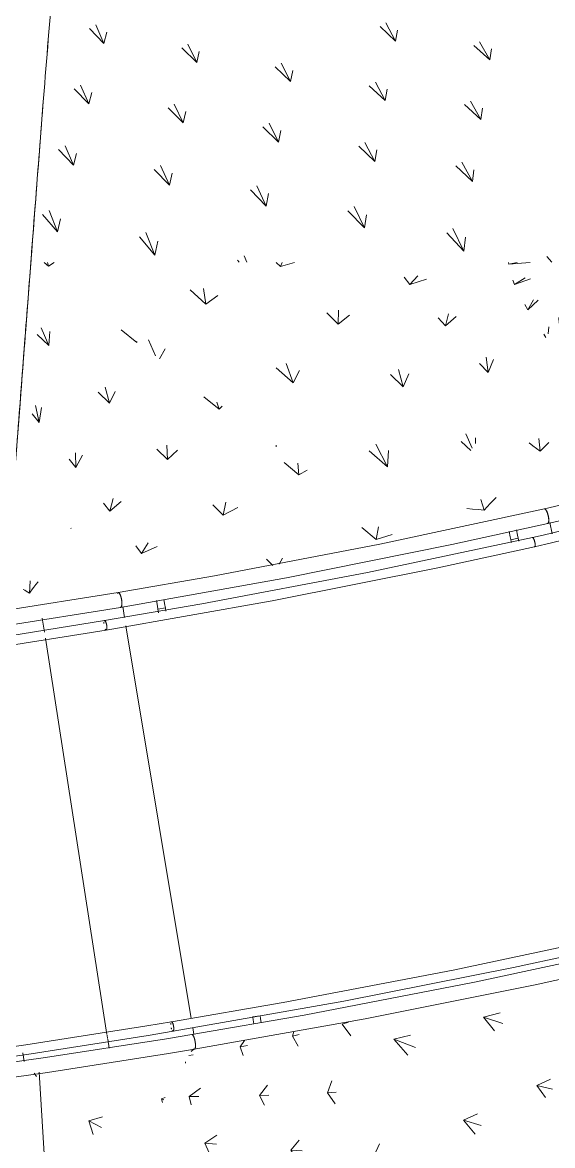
# Model space of a CAD drawing. Header units: millimetres. Extents: x 15878 to 679837, y -72324 to 391440.
# Drawn here: x 96404 to 98179, y 3167 to 6927 of the extents above; entities that cross this region are included whole.
import ezdxf

# ---------------------------------------------------------------- set-up
doc = ezdxf.new("R2010")
doc.units = ezdxf.units.MM
for name, color, linetype, lineweight in [('A-FLOR', 192, 'Continuous', 5), ('A-FLOR-HRAL', 11, 'Continuous', 5), ('A-FLOR-PATT', 8, 'Continuous', 5)]:
    doc.layers.add(name, color=color, linetype=linetype, lineweight=lineweight)

# ---------------------------------------------------------------- blocks, each defined once
blk = doc.blocks.new('Railings 6 - Railings 6-15750741-1_F')
at = {"layer": 'A-FLOR-HRAL'}
for p, q in [((98058.1, 5228.2), (98062, 5210.2)), ((98037.5, 5205), (98033.8, 5222.3)), ((98039.5, 5195.5), (98037.5, 5205)), ((98064.1, 5200.4), (98039.6, 5195.2)), ((98041.5, 5186.3), (98039.6, 5195.2)), ((98062, 5210.2), (98064.1, 5200.4)), ((98064.1, 5200.4), (98066.3, 5189.9)), ((96856, 4972.3), (96852.7, 4991.4)), ((96857.7, 4962.7), (96856, 4972.3)), ((96882.4, 4966.7), (96857.7, 4962.4)), ((96877.5, 4994.6), (96880.6, 4976.6)), ((96880.6, 4976.6), (96882.4, 4966.7)), ((96882.4, 4966.7), (96884.2, 4955.9)), ((96859.7, 4950.9), (96857.7, 4962.4)), ((97174.8, 3597.5), (97199.4, 3601.8)), ((97176.5, 3587.7), (97174.9, 3597.2)), ((97178.8, 3574.9), (97176.5, 3587.7)), ((97199.5, 3601.5), (97201.1, 3592)), ((97201.1, 3592), (97203.7, 3577.3))]:
    blk.add_line(p, q, dxfattribs=at)
at = {"layer": 'A-FLOR-HRAL', "flags": 128}
for points in [[(99727.7, 5711.6), (99344.8, 5601), (98960, 5496.5), (98573.6, 5398.2), (98185.7, 5306.1), (98151.9, 5298.4)], [(99742, 5663.7), (99358.6, 5553), (98973.5, 5448.4), (98586.7, 5350), (98198.4, 5257.7), (98163, 5249.7)], [(99690.9, 5619.9), (99307.8, 5508.4), (98922.8, 5403), (98536.1, 5303.8), (98147.9, 5210.7), (98111.5, 5202.4)], [(99700.1, 5589.3), (99316.7, 5477.7), (98931.4, 5372.2), (98544.5, 5272.9), (98156.1, 5179.8), (98118.7, 5171.2)], [(98151.9, 5298.4), (97600.7, 5179.9), (97047, 5073.8), (96724.5, 5018)], [(96732.6, 4968.7), (97288.3, 5067.5), (97841.5, 5178.9), (98163, 5249.6)], [(98111.6, 5202.4), (97559.2, 5085), (97004.2, 4980.1), (96678.6, 4924.5)], [(96683.8, 4892.9), (97240.4, 4990.6), (97794.7, 5100.7), (98118.6, 5171.2)], [(96724.4, 5018), (96330.7, 4955.6), (95936, 4899.4), (95540.5, 4849.6), (95144.1, 4806.1), (95109.6, 4802.6)], [(96732.7, 4968.7), (96338.6, 4906.2), (95943.5, 4850), (95547.5, 4800.1), (95150.8, 4756.5), (95114.6, 4752.9)], [(96678.5, 4924.5), (96284.5, 4861.2), (95889.4, 4804.1), (95493.4, 4753.4), (95096.6, 4709), (95059.2, 4705.2)], [(96683.8, 4892.9), (96289.5, 4829.6), (95894.2, 4772.5), (95497.9, 4721.7), (95100.9, 4677.3), (95062.5, 4673.3)], [(98413.9, 3874.7), (97846.7, 3753.9), (97277, 3645.6), (96902.9, 3581.5)], [(96908.1, 3549.9), (97479.7, 3650.1), (98048.9, 3762.8), (98421, 3843.5)], [(98484.7, 3835.9), (97917.2, 3713.6), (97347.1, 3603.8), (96971.2, 3538.5)], [(96979.4, 3489.2), (97551.5, 3590.8), (98121.3, 3705), (98495.7, 3787.1)], [(95193.9, 3350.1), (95601.7, 3395), (96008.8, 3446.2), (96415, 3503.8), (96820.2, 3567.6), (96902.9, 3581.4)], [(95197.1, 3318.3), (95605.2, 3363.2), (96012.5, 3414.4), (96418.9, 3472), (96824.4, 3535.9), (96908.1, 3549.9)], [(95259.1, 3310.2), (95667.2, 3354.3), (96074.6, 3404.7), (96481.2, 3461.5), (96886.8, 3524.6), (96971.2, 3538.5)], [(95264.1, 3260.5), (95672.6, 3304.6), (96080.4, 3355.1), (96487.4, 3411.9), (96893.4, 3475), (96979.5, 3489.2)]]:
    blk.add_lwpolyline(points, dxfattribs=at)
at = {"layer": 'A-FLOR-HRAL'}
for points, knots in [([(98151.4, 5298.2), (98152.4, 5298.7), (98154.1, 5298.3), (98156.4, 5295.9), (98157.6, 5294), (98158.6, 5292.4), (98159.6, 5290.5), (98160.9, 5287.8), (98162.1, 5284.5), (98163.2, 5281.2), (98163.9, 5278.6), (98164.6, 5275.8), (98165.1, 5273.3), (98165.5, 5271), (98165.9, 5268.8), (98166.1, 5266.7), (98166.3, 5264.7), (98166.5, 5262.7), (98166.5, 5260.9), (98166.5, 5259.1), (98166.4, 5256.9), (98166.1, 5254.5), (98165.4, 5252.2), (98164.6, 5250.7), (98163.9, 5250), (98163.5, 5249.8)], [-1, -1, -1, -1, -0.861111, -0.791667, -0.756944, -0.722222, -0.6875, -0.652778, -0.583333, -0.548611, -0.513889, -0.479167, -0.444444, -0.416667, -0.388889, -0.361111, -0.333333, -0.305556, -0.277778, -0.25, -0.222222, -0.166667, -0.111111, -0.055556, 0, 0, 0, 0]), ([(98163, 5281.7), (98162.8, 5282.4), (98162.4, 5283.7), (98161.7, 5285.7), (98160.9, 5287.5), (98160.2, 5289.3), (98159.4, 5290.9), (98158.4, 5292.9), (98157.1, 5295), (98155.5, 5296.9), (98153.5, 5298.5), (98152.2, 5298.6), (98151.4, 5298.2)], [-0.4443673, -0.4443673, -0.4443673, -0.4443673, -0.4166667, -0.3888889, -0.3611111, -0.3333333, -0.3055556, -0.2777778, -0.2222222, -0.1666667, -0.1111111, 0, 0, 0, 0]), ([(98165.1, 5273.1), (98165.1, 5273.3), (98164.9, 5274.4), (98164.5, 5276.4), (98163.8, 5279.1), (98163.3, 5280.8), (98163, 5281.7)], [-0.5554607, -0.5554607, -0.5554607, -0.5554607, -0.5486111, -0.5138889, -0.4791667, -0.4444444, -0.4444444, -0.4444444, -0.4444444]), ([(98166.4, 5257.5), (98166.4, 5257.9), (98166.5, 5258.9), (98166.5, 5260.8), (98166.4, 5263.2), (98166.3, 5265.6), (98166, 5268.3), (98165.6, 5270.8), (98165.3, 5272.4), (98165.1, 5273.1)], [-0.7776461, -0.7776461, -0.7776461, -0.7776461, -0.7569444, -0.7222222, -0.6875, -0.6527778, -0.6180556, -0.5833333, -0.5555556, -0.5555556, -0.5555556, -0.5555556]), ([(98163.5, 5249.8), (98164.5, 5250.3), (98165.6, 5252.1), (98166.2, 5255.7), (98166.4, 5257.2), (98166.4, 5257.5)], [-1, -1, -1, -1, -0.8611111, -0.7916667, -0.7777778, -0.7777778, -0.7777778, -0.7777778]), ([(98119, 5171.3), (98119.6, 5171.6), (98120.3, 5172.8), (98120.8, 5175.3), (98120.9, 5176.9), (98120.9, 5178.3), (98120.9, 5179.9), (98120.7, 5181.4), (98120.5, 5183.1), (98120.3, 5184.8), (98120, 5186.5), (98119.5, 5188.9), (98118.8, 5191.5), (98117.8, 5194.3), (98116.9, 5196.6), (98115.9, 5198.6), (98114.5, 5200.7), (98112.9, 5202.4), (98111.8, 5202.5), (98111.2, 5202.3)], [-1, -1, -1, -1, -0.861111, -0.791667, -0.756944, -0.722222, -0.6875, -0.652778, -0.618056, -0.583333, -0.548611, -0.513889, -0.444444, -0.388889, -0.333333, -0.277778, -0.222222, -0.111111, 0, 0, 0, 0]), ([(98114.9, 5200.1), (98115, 5199.9), (98115.3, 5199.4), (98115.9, 5198.5), (98116.5, 5197.3), (98117.3, 5195.6), (98118.1, 5193.5), (98118.8, 5191.3), (98119.4, 5189.1), (98120, 5186.4), (98120.5, 5183.4), (98120.8, 5180.7), (98120.9, 5178.3), (98120.8, 5175.4), (98120.3, 5172.6), (98119.5, 5171.5), (98119, 5171.3)], [-0.7777778, -0.7777778, -0.7777778, -0.7777778, -0.7569444, -0.7222222, -0.6875, -0.6527778, -0.5833333, -0.5486111, -0.5138889, -0.4444444, -0.3888889, -0.3333333, -0.2777778, -0.2222222, -0.1111111, 0, 0, 0, 0]), ([(96723.9, 5017.9), (96725, 5018.3), (96726.6, 5017.8), (96728.7, 5015.2), (96729.9, 5013.3), (96730.8, 5011.6), (96731.7, 5009.6), (96732.8, 5006.9), (96733.8, 5003.6), (96734.7, 5000.2), (96735.3, 4997.5), (96735.8, 4994.7), (96736.2, 4992.2), (96736.5, 4989.8), (96736.7, 4987.6), (96736.8, 4985.5), (96736.9, 4983.5), (96736.9, 4981.5), (96736.8, 4979.7), (96736.7, 4977.9), (96736.5, 4975.7), (96736, 4973.4), (96735.3, 4971.1), (96734.3, 4969.6), (96733.6, 4969), (96733.2, 4968.8)], [-1, -1, -1, -1, -0.861111, -0.791667, -0.756944, -0.722222, -0.6875, -0.652778, -0.583333, -0.548611, -0.513889, -0.479167, -0.444444, -0.416667, -0.388889, -0.361111, -0.333333, -0.305556, -0.277778, -0.25, -0.222222, -0.166667, -0.111111, -0.055556, 0, 0, 0, 0]), ([(96734.5, 5000.7), (96734.4, 5001.4), (96734, 5002.7), (96733.4, 5004.7), (96732.8, 5006.6), (96732.2, 5008.4), (96731.5, 5010), (96730.6, 5012.1), (96729.4, 5014.3), (96727.9, 5016.2), (96726, 5018), (96724.8, 5018.2), (96723.9, 5017.9)], [-0.4443486, -0.4443486, -0.4443486, -0.4443486, -0.4166667, -0.3888889, -0.3611111, -0.3333333, -0.3055556, -0.2777778, -0.2222222, -0.1666667, -0.1111111, 0, 0, 0, 0]), ([(96733.2, 4968.8), (96734.2, 4969.3), (96735.4, 4971), (96736.3, 4974.5), (96736.5, 4976), (96736.5, 4976.3)], [-1, -1, -1, -1, -0.8611111, -0.7916667, -0.7777778, -0.7777778, -0.7777778, -0.7777778]), ([(96736.2, 4992), (96736.2, 4992.2), (96736, 4993.2), (96735.7, 4995.3), (96735.2, 4998), (96734.8, 4999.8), (96734.5, 5000.7)], [-0.5554629, -0.5554629, -0.5554629, -0.5554629, -0.5486111, -0.5138889, -0.4791667, -0.4444444, -0.4444444, -0.4444444, -0.4444444]), ([(96736.9, 4983.5), (96736.9, 4983.8), (96736.8, 4985), (96736.7, 4987.1), (96736.5, 4989.6), (96736.3, 4991.2), (96736.2, 4992)], [-0.6666414, -0.6666414, -0.6666414, -0.6666414, -0.6527778, -0.6180556, -0.5833333, -0.5555556, -0.5555556, -0.5555556, -0.5555556]), ([(96736.5, 4976.3), (96736.6, 4976.7), (96736.7, 4977.7), (96736.8, 4979.6), (96736.9, 4981.7), (96736.9, 4983), (96736.9, 4983.5)], [-0.7776627, -0.7776627, -0.7776627, -0.7776627, -0.7569444, -0.7222222, -0.6875, -0.6666667, -0.6666667, -0.6666667, -0.6666667]), ([(96676.1, 4919.6), (96676.1, 4919.4), (96676, 4918.7), (96675.9, 4917.5), (96675.8, 4916.2), (96675.9, 4915.3), (96675.9, 4915)], [-0.7777778, -0.7777778, -0.7777778, -0.7777778, -0.7569444, -0.7222222, -0.6875, -0.6666667, -0.6666667, -0.6666667, -0.6666667]), ([(96678.2, 4924.4), (96678.9, 4924.7), (96679.9, 4924.4), (96681.3, 4922.7), (96682.1, 4921.5), (96682.6, 4920.4), (96683.2, 4919.2), (96683.9, 4917.4), (96684.6, 4915.3), (96685.1, 4913.1), (96685.5, 4911.4), (96685.8, 4909.6), (96686.1, 4907.5), (96686.4, 4905), (96686.5, 4902.4), (96686.5, 4899.9), (96686.3, 4897), (96685.5, 4894.3), (96684.7, 4893.3), (96684.1, 4893)], [-1, -1, -1, -1, -0.861111, -0.791667, -0.756944, -0.722222, -0.6875, -0.652778, -0.583333, -0.548611, -0.513889, -0.479167, -0.444444, -0.388889, -0.333333, -0.277778, -0.222222, -0.111111, 0, 0, 0, 0]), ([(96684.1, 4893), (96683.5, 4892.8), (96682.4, 4893.1), (96681.2, 4894.6), (96680.7, 4895.3), (96680.6, 4895.4)], [-1, -1, -1, -1, -0.8611111, -0.7916667, -0.7777778, -0.7777778, -0.7777778, -0.7777778]), ([(96684.1, 4893), (96684.8, 4893.3), (96685.6, 4894.4), (96686.2, 4896.9), (96686.4, 4898.5), (96686.5, 4899.9), (96686.5, 4901.4), (96686.5, 4903), (96686.4, 4904.7), (96686.3, 4906.4), (96686, 4908.2), (96685.7, 4910.5), (96685.1, 4913.2), (96684.3, 4916), (96683.5, 4918.4), (96682.6, 4920.4), (96682, 4921.5), (96681.7, 4922)], [-1, -1, -1, -1, -0.8611111, -0.7916667, -0.7569444, -0.7222222, -0.6875, -0.6527778, -0.6180556, -0.5833333, -0.5486111, -0.5138889, -0.4444444, -0.3888889, -0.3333333, -0.2777778, -0.2222222, -0.2222222, -0.2222222, -0.2222222]), ([(96900.6, 3576.6), (96900.5, 3576.4), (96900.5, 3575.7), (96900.4, 3574.5), (96900.4, 3573.2), (96900.4, 3572.4), (96900.4, 3572)], [-0.7777778, -0.7777778, -0.7777778, -0.7777778, -0.7569444, -0.7222222, -0.6875, -0.6666667, -0.6666667, -0.6666667, -0.6666667]), ([(96902.6, 3581.4), (96903.2, 3581.6), (96904.2, 3581.3), (96905.5, 3579.6), (96906.3, 3578.4), (96906.8, 3577.3), (96907.3, 3576), (96908, 3574.2), (96908.7, 3572.1), (96909.2, 3570), (96909.7, 3567.7), (96910.2, 3564.9), (96910.5, 3561.9), (96910.7, 3559.3), (96910.6, 3556.8), (96910.4, 3553.9), (96909.7, 3551.2), (96908.9, 3550.2), (96908.4, 3550)], [-1, -1, -1, -1, -0.861111, -0.791667, -0.756944, -0.722222, -0.6875, -0.652778, -0.583333, -0.548611, -0.513889, -0.444444, -0.388889, -0.333333, -0.277778, -0.222222, -0.111111, 0, 0, 0, 0]), ([(96908.4, 3550), (96909, 3550.2), (96909.8, 3551.3), (96910.3, 3553.8), (96910.5, 3555.4), (96910.6, 3556.8), (96910.7, 3558.3), (96910.6, 3559.9), (96910.5, 3561.6), (96910.4, 3563.3), (96910.1, 3565), (96909.8, 3567.4), (96909.2, 3570.1), (96908.5, 3572.9), (96907.7, 3575.2), (96906.8, 3577.3), (96905.6, 3579.6), (96904.1, 3581.4), (96903.1, 3581.6), (96902.6, 3581.4)], [-1, -1, -1, -1, -0.861111, -0.791667, -0.756944, -0.722222, -0.6875, -0.652778, -0.618056, -0.583333, -0.548611, -0.513889, -0.444444, -0.388889, -0.333333, -0.277778, -0.222222, -0.111111, 0, 0, 0, 0]), ([(96903.3, 3556.1), (96903.3, 3556.3), (96902.9, 3557.4), (96902.4, 3559.1), (96902, 3560.6), (96901.9, 3561.1)], [-0.6666667, -0.6666667, -0.6666667, -0.6666667, -0.6527778, -0.5833333, -0.5555556, -0.5555556, -0.5555556, -0.5555556]), ([(96908.4, 3550), (96907.8, 3549.7), (96906.8, 3550.1), (96905.6, 3551.6), (96905.1, 3552.3), (96905.1, 3552.4)], [-1, -1, -1, -1, -0.8611111, -0.7916667, -0.7777778, -0.7777778, -0.7777778, -0.7777778]), ([(96970.8, 3538.4), (96971.8, 3538.8), (96973.3, 3538.3), (96975.4, 3535.7), (96976.5, 3533.7), (96977.4, 3532), (96978.2, 3530), (96979.3, 3527.2), (96980.3, 3523.9), (96981.1, 3520.5), (96981.7, 3517.9), (96982.2, 3515.1), (96982.6, 3512.5), (96982.9, 3510.2), (96983.1, 3508), (96983.3, 3505.9), (96983.4, 3503.9), (96983.4, 3502), (96983.3, 3500.1), (96983.2, 3498.3), (96983, 3496.2), (96982.6, 3493.8), (96981.9, 3491.6), (96981, 3490.1), (96980.3, 3489.5), (96979.9, 3489.3)], [-1, -1, -1, -1, -0.861111, -0.791667, -0.756944, -0.722222, -0.6875, -0.652778, -0.583333, -0.548611, -0.513889, -0.479167, -0.444444, -0.416667, -0.388889, -0.361111, -0.333333, -0.305556, -0.277778, -0.25, -0.222222, -0.166667, -0.111111, -0.055556, 0, 0, 0, 0]), ([(96978.7, 3528.8), (96978.5, 3529.3), (96978.1, 3530.4), (96977.2, 3532.5), (96976, 3534.7), (96974.6, 3536.7), (96973.2, 3538), (96972, 3538.6), (96971.2, 3538.5), (96970.8, 3538.4)], [-0.3332773, -0.3332773, -0.3332773, -0.3332773, -0.3055556, -0.2777778, -0.2222222, -0.1666667, -0.1111111, -0.0555556, 0, 0, 0, 0]), ([(96981, 3521), (96980.9, 3521.7), (96980.5, 3523.1), (96979.9, 3525.1), (96979.3, 3527), (96978.9, 3528.2), (96978.7, 3528.8)], [-0.4443489, -0.4443489, -0.4443489, -0.4443489, -0.4166667, -0.3888889, -0.3611111, -0.3333333, -0.3333333, -0.3333333, -0.3333333]), ([(96982.6, 3512.4), (96982.6, 3512.5), (96982.5, 3513.6), (96982.1, 3515.6), (96981.6, 3518.4), (96981.2, 3520.2), (96981, 3521)], [-0.5554649, -0.5554649, -0.5554649, -0.5554649, -0.5486111, -0.5138889, -0.4791667, -0.4444444, -0.4444444, -0.4444444, -0.4444444]), ([(96983.3, 3503.9), (96983.3, 3504.2), (96983.3, 3505.4), (96983.2, 3507.5), (96982.9, 3510), (96982.7, 3511.6), (96982.6, 3512.4)], [-0.6666423, -0.6666423, -0.6666423, -0.6666423, -0.6527778, -0.6180556, -0.5833333, -0.5555556, -0.5555556, -0.5555556, -0.5555556]), ([(96983.1, 3496.7), (96983.1, 3497.1), (96983.2, 3498.2), (96983.3, 3500.1), (96983.4, 3502.1), (96983.4, 3503.4), (96983.3, 3503.9)], [-0.7776629, -0.7776629, -0.7776629, -0.7776629, -0.7569444, -0.7222222, -0.6875, -0.6666667, -0.6666667, -0.6666667, -0.6666667]), ([(96979.9, 3489.3), (96980.9, 3489.8), (96982, 3491.4), (96982.8, 3495), (96983, 3496.5), (96983.1, 3496.7)], [-1, -1, -1, -1, -0.8611111, -0.7916667, -0.7777778, -0.7777778, -0.7777778, -0.7777778])]:
    blk.add_open_spline(points, degree=3, knots=knots, dxfattribs=at)
for points in [[(98160.9, 5250.1), (98161.8, 5249.5), (98162.7, 5249.5), (98163.5, 5249.8)], [(98163.5, 5249.8), (98162.7, 5249.5), (98161.8, 5249.5), (98160.9, 5250.1)], [(98111.2, 5202.3), (98111.8, 5202.5), (98112.3, 5202.4), (98112.9, 5202.1)], [(98117.3, 5171.5), (98117.9, 5171.1), (98118.4, 5171.1), (98119, 5171.3)], [(98119, 5171.3), (98118.5, 5171), (98117.9, 5171.1), (98117.3, 5171.5)], [(96723.9, 5017.9), (96723.1, 5017.5), (96722.4, 5016.7), (96721.9, 5015.4)], [(96721.9, 5015.4), (96722.2, 5016.1), (96722.8, 5017.1), (96723.5, 5017.7), (96723.9, 5017.9)], [(96730.6, 4969.3), (96731.5, 4968.6), (96732.3, 4968.5), (96733.2, 4968.8)], [(96733.2, 4968.8), (96732.3, 4968.5), (96731.5, 4968.6), (96730.6, 4969.3)], [(96675.9, 4915), (96675.8, 4915.9), (96675.9, 4917.5), (96676, 4918.9), (96676.1, 4919.6)], [(96678.2, 4924.4), (96677.7, 4924.2), (96677.3, 4923.6), (96676.9, 4922.8)], [(96676.9, 4922.9), (96677.3, 4923.7), (96677.7, 4924.2), (96678.2, 4924.4)], [(96679.9, 4924.1), (96679.3, 4924.5), (96678.8, 4924.6), (96678.2, 4924.4)], [(96680.7, 4895.4), (96681.3, 4894.4), (96682.5, 4893), (96683.6, 4892.8), (96684.1, 4893)], [(96900.4, 3572.1), (96900.3, 3572.9), (96900.4, 3574.5), (96900.5, 3576), (96900.6, 3576.6)], [(96901.3, 3579.9), (96901.7, 3580.7), (96902.1, 3581.2), (96902.6, 3581.4)], [(96902.6, 3581.4), (96902.1, 3581.1), (96901.7, 3580.6), (96901.3, 3579.8)], [(96901.9, 3561.1), (96902.1, 3560.2), (96902.6, 3558.4), (96903.1, 3556.9), (96903.3, 3556.1)], [(96905.1, 3552.4), (96905.7, 3551.4), (96906.9, 3550), (96907.9, 3549.8), (96908.4, 3550)], [(96979.9, 3489.3), (96979.1, 3489), (96978.3, 3489.2), (96977.4, 3489.8)], [(96977.4, 3489.8), (96977.9, 3489.5), (96978.7, 3489.1), (96979.5, 3489.2), (96979.9, 3489.3)]]:
    blk.add_open_spline(points, degree=3, dxfattribs=at)
blk = doc.blocks.new('FP_180-1_F')
at = {"layer": 'A-FLOR-PATT'}
for p, q in [((97474.8, 3573.8), (97496.3, 3579.6)), ((97474.8, 3573.8), (97503.5, 3534.8)), ((97308.2, 3533.3), (97313.1, 3549.2)), ((97308.2, 3533.3), (97330.8, 3538.3)), ((97133.4, 3497.7), (97147.8, 3519.1)), ((97133.4, 3497.7), (97157.1, 3502.2)), ((97133.4, 3497.7), (97142.5, 3468.8)), ((97308.2, 3533.3), (97327.1, 3499.3)), ((96961.4, 3468.8), (96975.1, 3470.9)), ((96968.4, 3481.8), (96979.4, 3491.3)), ((96949.6, 3446.8), (96949.6, 3443.2)), ((97425.2, 3343.9), (97440.1, 3384.1)), ((96962.6, 3331.1), (97000.2, 3359.5)), ((97198, 3335), (97224.2, 3369.3)), ((96962.6, 3331.1), (96994.3, 3331.3)), ((96962.6, 3331.1), (96969.3, 3303.3)), ((97198, 3335), (97228.6, 3335.9)), ((97198, 3335), (97214.5, 3302.3)), ((97425.2, 3343.9), (97454.7, 3345.4)), ((97425.2, 3343.9), (97451.6, 3306.1)), ((97014.8, 3174.6), (97054.7, 3201.8)), ((97014.8, 3174.6), (97053.4, 3171.4)), ((97014.8, 3174.6), (97029, 3143)), ((97302.5, 3152), (97331.1, 3185.1)), ((97582.1, 3134.1), (97599.3, 3173.1)), ((97302.5, 3152), (97340.1, 3149.3)), ((97302.5, 3152), (97326.6, 3115.4)), ((97582.1, 3134.1), (97618.6, 3132.1)), ((97582.1, 3134.1), (97616, 3092.5)), ((96758.6, 3051.8), (96812.2, 3072)), ((96758.6, 3051.8), (96805.2, 3044.4)), ((96758.6, 3051.8), (96770.5, 3021.4)), ((97106.9, 2997.8), (97149.1, 3023.9)), ((97106.9, 2997.8), (97152.4, 2991)), ((97106.9, 2997.8), (97128.6, 2962.4)), ((97447, 2948.5), (97477.9, 2980.4)), ((97447, 2948.5), (97491.5, 2942.3)), ((97447, 2948.5), (97478.5, 2908.1)), ((97778.9, 2903.8), (97798.5, 2941.6)), ((96838.2, 2881.3), (96894.1, 2900.3)), ((97778.9, 2903.8), (97821.8, 2898.2)), ((97778.9, 2903.8), (97820.3, 2858.3)), ((96838.2, 2881.3), (96891.8, 2870.4)), ((96838.2, 2881.3), (96857.6, 2847.1)), ((97238.8, 2800.7), (97283.4, 2825.5)), ((97238.8, 2800.7), (97291.3, 2790.3)), ((97238.8, 2800.7), (97268, 2761.5)), ((97631.3, 2724.5), (97664.6, 2755.2)), ((96957.7, 2690.5), (97016, 2708.3)), ((97631.3, 2724.5), (97682.8, 2714.8)), ((97631.3, 2724.5), (97670.3, 2680.3)), ((96957.7, 2690.5), (97018.2, 2676)), ((96957.7, 2690.5), (96984.5, 2652.4)), ((96603.6, 2617.7), (96675.5, 2628.5)), ((96603.6, 2617.7), (96672.1, 2599.1)), ((96603.6, 2617.7), (96622.4, 2589.3)), ((97410.7, 2583.1), (97457.6, 2606.8)), ((97410.7, 2583.1), (97470.1, 2569.2)), ((97410.7, 2583.1), (97447.3, 2540)), ((97117, 2479.3), (97177.7, 2495.9)), ((97855.6, 2480.1), (97891.2, 2509.6)), ((97117, 2479.3), (97184.5, 2461.3)), ((97117, 2479.3), (97151.3, 2437.4)), ((97855.6, 2480.1), (97914, 2466.7)), ((97855.6, 2480.1), (97902.1, 2431.9)), ((97622.4, 2345.1), (97671.7, 2367.5)), ((97622.4, 2345.1), (97688.8, 2327.6)), ((97622.4, 2345.1), (97666.6, 2298.1)), ((98119.8, 2215), (98126.8, 2220)), ((98119.8, 2215), (98130.2, 2212.3)), ((98119.8, 2215), (98136.1, 2199.2))]:
    blk.add_line(p, q, dxfattribs=at)
blk = doc.blocks.new('FP_181-1_F')
at = {"layer": 'A-FLOR-PATT'}
for p, q in [((98247.1, 3675), (98303, 3690.1)), ((98247.1, 3675), (98304.7, 3659.5)), ((98247.1, 3675), (98273.8, 3637.2)), ((97947.9, 3597), (98004.2, 3611.3)), ((97947.9, 3597), (98013.1, 3575.5)), ((97947.9, 3597), (97984.9, 3551.4)), ((97647.1, 3523.4), (97703.6, 3536.8)), ((97647.1, 3523.4), (97719.8, 3495.6)), ((97647.1, 3523.4), (97694.5, 3469.8)), ((98370.6, 3486.9), (98416.2, 3509.7)), ((98370.6, 3486.9), (98414.9, 3481.3)), ((98370.6, 3486.9), (98388.7, 3455.4)), ((98126.7, 3367.6), (98172.6, 3389.7)), ((98126.7, 3367.6), (98178.5, 3356.1)), ((98126.7, 3367.6), (98155.2, 3328.4)), ((98448.5, 3332), (98466.5, 3347.4)), ((98448.5, 3332), (98464.6, 3333.8)), ((98448.5, 3332), (98458, 3306.6)), ((97881.3, 3251.8), (97927.4, 3273.2)), ((97881.3, 3251.8), (97940.5, 3234.2)), ((97881.3, 3251.8), (97920.1, 3204.7)), ((98259.8, 3172), (98295.3, 3201.8)), ((98259.8, 3172), (98298.2, 3170.4)), ((98259.8, 3172), (98279.7, 3139.1)), ((98347.1, 3009.8), (98372.3, 3047.1)), ((98069.7, 3014.7), (98105.4, 3044)), ((98069.7, 3014.7), (98115.5, 3007.2)), ((98069.7, 3014.7), (98099.9, 2974)), ((98347.1, 3009.8), (98372.1, 3017.8)), ((98347.1, 3009.8), (98358.4, 2983)), ((98387.9, 2880.6), (98402.2, 2925.5)), ((97878.2, 2859.9), (97914.2, 2888.7)), ((97878.2, 2859.9), (97931.5, 2846.6)), ((97878.2, 2859.9), (97918.8, 2811.4)), ((98387.9, 2880.6), (98396.5, 2894.4)), ((98387.9, 2880.6), (98389.3, 2868.9)), ((98212.3, 2811.6), (98237.7, 2848.6)), ((98212.3, 2811.6), (98244.7, 2814.1)), ((98212.3, 2811.6), (98233.9, 2777.3)), ((98309, 2642.2), (98324, 2686.8)), ((98076.1, 2615.2), (98101.7, 2651.9)), ((98309, 2642.2), (98325.3, 2652.5)), ((98309, 2642.2), (98317.1, 2625.1)), ((98076.1, 2615.2), (98116.1, 2612.1)), ((98076.1, 2615.2), (98108.1, 2573.2)), ((98228.2, 2404.9), (98243.5, 2449.3)), ((98228.2, 2404.9), (98252.6, 2411)), ((98228.2, 2404.9), (98243.7, 2381.6)), ((98148.1, 2173.5), (98161.8, 2212.7)), ((98150.3, 2168.5), (98179.6, 2169.6)), ((98155.7, 2156.5), (98170, 2138.1))]:
    blk.add_line(p, q, dxfattribs=at)
blk = doc.blocks.new('FP_182-1_F')
at = {"layer": 'A-FLOR-PATT'}
for p, q in [((96443, 3409.4), (96450.8, 3398.7)), ((95965.9, 3312.2), (95997.6, 3342)), ((95965.9, 3312.2), (96005, 3307)), ((95965.9, 3312.2), (95989.4, 3275.1)), ((96265.4, 3272.6), (96295.9, 3303)), ((96265.4, 3272.6), (96305.9, 3267.3)), ((96265.4, 3272.6), (96292.2, 3234.6)), ((95522.7, 3222.1), (95529, 3227.3)), ((95513.1, 3163.3), (95513.6, 3162.3)), ((95518.3, 3195.3), (95532.7, 3193.1)), ((95790.2, 3155.9), (95824, 3185)), ((95790.2, 3155.9), (95830.3, 3150.3)), ((95790.2, 3155.9), (95813, 3118.9)), ((96096.8, 3112.8), (96129.3, 3142.5)), ((96096.8, 3112.8), (96138.3, 3107)), ((96096.8, 3112.8), (96122.9, 3075)), ((96413.9, 3068.5), (96445, 3098.8)), ((96413.9, 3068.5), (96456.7, 3062.5)), ((96413.9, 3068.5), (96443.3, 3029.8)), ((95604, 3003), (95639.7, 3031.4)), ((95604, 3003), (95644.9, 2996.9)), ((95604, 3003), (95626.1, 2966)), ((95917.5, 2957), (95951.9, 2985.9)), ((95917.5, 2957), (95959.9, 2950.8)), ((95917.5, 2957), (95942.9, 2919.3)), ((96241.6, 2909.6), (96274.7, 2939.1)), ((96241.6, 2909.6), (96285.3, 2903.1)), ((96241.6, 2909.6), (96270.2, 2871)), ((95727.6, 2804.5), (95764, 2832.9)), ((95727.6, 2804.5), (95770.8, 2798)), ((95727.6, 2804.5), (95752.2, 2767)), ((96058.5, 2754.5), (96093.6, 2783.3)), ((96058.5, 2754.5), (96103.2, 2747.7)), ((96058.5, 2754.5), (96086.5, 2716.1)), ((96400.2, 2701.9), (96434, 2731.2)), ((95527, 2655), (95565.4, 2682.8)), ((96400.2, 2701.9), (96446.3, 2694.7)), ((96400.2, 2701.9), (96431.4, 2662.4)), ((95527, 2655), (95571.2, 2648.2)), ((95527, 2655), (95551, 2617.6)), ((95864.8, 2602.9), (95902, 2631.1)), ((95864.8, 2602.9), (95910.4, 2595.8)), ((95864.8, 2602.9), (95878.4, 2583.9))]:
    blk.add_line(p, q, dxfattribs=at)
blk = doc.blocks.new('FP_336-1_F')
at = {"layer": 'A-FLOR-PATT'}
for p, q in [((96567.1, 5232.4), (96566.3, 5233.4)), ((96429.1, 5035.9), (96430.2, 5057.1)), ((96441.4, 5036), (96448.9, 5045.3)), ((96448.9, 5045.3), (96456.5, 5054.5)), ((96411.4, 5025.8), (96406.2, 5028.8)), ((96416.6, 5022.8), (96411.4, 5025.8)), ((96421.8, 5019.7), (96416.6, 5022.8)), ((96427.1, 5016.5), (96421.8, 5019.7)), ((96427.1, 5016.5), (96429.1, 5035.9)), ((96427.1, 5016.5), (96434.2, 5026.4)), ((96434.2, 5026.4), (96441.4, 5036))]:
    blk.add_line(p, q, dxfattribs=at)
blk = doc.blocks.new('FP_337-1_F')
at = {"layer": 'A-FLOR-PATT'}
for p, q in [((96491.1, 6110.8), (96476.2, 6123.8)), ((96491.1, 6110.8), (96487.2, 6123.8)), ((96491.1, 6110.8), (96510, 6123.8)), ((97267.5, 6109.9), (97253.9, 6123.7)), ((97267.5, 6109.9), (97273.7, 6123.7)), ((97267.5, 6109.9), (97314.6, 6123.7)), ((98032.2, 6117.4), (98031.6, 6123.7)), ((98032.2, 6117.4), (98060.1, 6123.7)), ((98032.2, 6117.4), (98104.3, 6122.9)), ((97701.6, 6049.7), (97682, 6073.8)), ((97701.6, 6049.7), (97728.1, 6078.3)), ((97701.6, 6049.7), (97756.8, 6067.4)), ((98052, 6049.9), (98046.5, 6063.9)), ((98052, 6049.9), (98087.2, 6072.2)), ((98052, 6049.9), (98105.5, 6068.8)), ((98287.6, 6079.4), (98291.5, 6086.7)), ((98287.6, 6079.4), (98291.6, 6084.4)), ((98287.6, 6079.4), (98291.6, 6084.1)), ((97017.9, 5983.9), (96965.7, 6031.4)), ((97017.9, 5983.9), (97010.6, 6036.8)), ((97017.9, 5983.9), (97057.8, 6012.5)), ((98096, 5964.9), (98085.9, 5982.2)), ((98096, 5964.9), (98114.8, 5998.9)), ((98096, 5964.9), (98130.9, 5997.1)), ((97460.9, 5917.3), (97422.8, 5954.7)), ((97460.9, 5917.3), (97462.4, 5963.9)), ((97460.9, 5917.3), (97499.2, 5947.1)), ((97820.3, 5911), (97830.5, 5951.3)), ((97820.3, 5911), (97856.9, 5942)), ((97820.3, 5911), (97796.2, 5938.3)), ((98164.6, 5884.5), (98166.6, 5908.2)), ((98156.7, 5872.7), (98149.5, 5883)), ((96849.9, 5810.6), (96825.9, 5864)), ((96862.4, 5801.2), (96881.3, 5833.8)), ((97963.1, 5754.7), (97957, 5806.8)), ((97963.1, 5754.7), (97981.2, 5799.1)), ((97310.2, 5720.1), (97253.5, 5770.9)), ((97310.2, 5720.1), (97286.6, 5784.7)), ((97310.2, 5720.1), (97331.6, 5762)), ((97678.5, 5707.3), (97663.6, 5765.6)), ((97963.1, 5754.7), (97934.5, 5785.4)), ((97678.5, 5707.3), (97635.9, 5748)), ((97678.5, 5707.3), (97698.2, 5750.4)), ((97910.3, 5501.4), (97889.1, 5549.9)), ((97920.7, 5517.1), (97921.5, 5536.3)), ((97253.3, 5506), (97253.9, 5512.1)), ((97626.7, 5438.8), (97565.5, 5492.9)), ((97626.7, 5438.8), (97586.8, 5515.2)), ((97626.7, 5438.8), (97629.5, 5494.1)), ((97905.2, 5493.8), (97873.1, 5523.8))]:
    blk.add_line(p, q, dxfattribs=at)
blk = doc.blocks.new('FP_338-1_F')
at = {"layer": 'A-FLOR-PATT'}
for p, q in [((98201.6, 5920.1), (98215.9, 5962.9)), ((98220.7, 5940.4), (98239.3, 5960)), ((98201.6, 5920.1), (98200, 5938.9)), ((98201.6, 5920.1), (98220.7, 5940.4)), ((98253.4, 5654.2), (98248.1, 5671.7)), ((98258.9, 5636.9), (98253.4, 5654.2)), ((98264.7, 5619.6), (98266.8, 5670.4)), ((98264.7, 5619.6), (98258.9, 5636.9)), ((98264.7, 5619.6), (98273.4, 5627.9)), ((98273.4, 5627.9), (98281.5, 5635.5)), ((98137.9, 5491.5), (98133.6, 5534.3)), ((98112.8, 5510), (98100.6, 5519.7)), ((98125.2, 5500.6), (98112.8, 5510)), ((98137.9, 5491.5), (98125.2, 5500.6)), ((98137.9, 5491.5), (98152.4, 5506.4)), ((98152.4, 5506.4), (98166.4, 5520.8)), ((97949.9, 5294.7), (97939, 5330.3)), ((97949.9, 5294.7), (97970.1, 5316)), ((97970.1, 5316), (97989.8, 5336.7)), ((97910.9, 5298), (97891.8, 5300.1)), ((97930.3, 5296.2), (97910.9, 5298)), ((97949.9, 5294.7), (97930.3, 5296.2))]:
    blk.add_line(p, q, dxfattribs=at)
blk = doc.blocks.new('FP_341-1_F')
at = {"layer": 'A-FLOR-PATT'}
for p, q in [((96676.7, 6856.8), (96649.2, 6919.5)), ((97653.4, 6864.4), (97621.3, 6925.6)), ((96676.7, 6856.8), (96628.4, 6907.2)), ((96676.7, 6856.8), (96686.1, 6894.9)), ((97653.4, 6864.4), (97601.4, 6913.6)), ((97653.4, 6864.4), (97659.9, 6901.6)), ((96987.4, 6792.5), (96958.2, 6854.2)), ((97968.6, 6801.4), (97915.1, 6850)), ((97968.6, 6801.4), (97934.8, 6861.8)), ((96987.4, 6792.5), (96937.5, 6842.1)), ((96987.4, 6792.5), (96995.8, 6830.1)), ((97968.6, 6801.4), (97974.2, 6838.2)), ((97301.3, 6729), (97249.9, 6778.3)), ((97301.3, 6729), (97270.3, 6790.3)), ((97301.3, 6729), (97308.8, 6766.4)), ((96626.3, 6654.9), (96577.1, 6704.7)), ((96626.3, 6654.9), (96598.3, 6716.9)), ((96626.3, 6654.9), (96635.8, 6692.8)), ((97618.6, 6665.7), (97565.5, 6715.1)), ((97618.6, 6665.7), (97585.7, 6727.2)), ((97618.6, 6665.7), (97625.1, 6703.3)), ((97939.5, 6602), (97904.6, 6664)), ((96942.1, 6591), (96891.3, 6641)), ((96942.1, 6591), (96912.3, 6653.2)), ((96942.1, 6591), (96950.6, 6629)), ((97939.5, 6602), (97884.6, 6651.9)), ((97939.5, 6602), (97944.9, 6639.9)), ((97261.4, 6526.5), (97229.7, 6589.3)), ((97261.4, 6526.5), (97209, 6577)), ((97261.4, 6526.5), (97268.9, 6565)), ((96574.9, 6449.4), (96546.6, 6513.6)), ((97584.2, 6461), (97530.1, 6512.3)), ((97584.2, 6461), (97550.6, 6524.8)), ((96574.9, 6449.4), (96525.1, 6501.1)), ((96574.9, 6449.4), (96584.7, 6488.8)), ((97584.2, 6461), (97590.7, 6500.1)), ((96895.9, 6381.9), (96844.4, 6434.9)), ((96895.9, 6381.9), (96865.8, 6447.7)), ((97910.5, 6394), (97854.7, 6446.6)), ((97910.5, 6394), (97875, 6459.3)), ((97910.5, 6394), (97916, 6434.1)), ((96895.9, 6381.9), (96904.7, 6422.3)), ((97220.5, 6312), (97167.3, 6367)), ((97220.5, 6312), (97188.4, 6380.2)), ((97220.5, 6312), (97228.3, 6354)), ((96521.2, 6225.8), (96470.9, 6283.6)), ((96521.2, 6225.8), (96492.9, 6297.4)), ((97549, 6238.9), (97493.9, 6296.5)), ((97549, 6238.9), (97514.8, 6310.3)), ((97549, 6238.9), (97555.6, 6283)), ((96521.2, 6225.8), (96531.5, 6269.9)), ((96847.7, 6148.3), (96795.6, 6209.3)), ((96847.7, 6148.3), (96817.4, 6223.8)), ((97881.8, 6161.1), (97824.6, 6222.4)), ((97881.8, 6161.1), (97845.1, 6237)), ((97881.8, 6161.1), (97887.1, 6208)), ((96847.7, 6148.3), (96856.9, 6194.9)), ((97129.9, 6124), (97124.3, 6130.6)), ((97154.9, 6124), (97145.9, 6145.9)), ((98177.3, 6124.1), (98159.7, 6143.2))]:
    blk.add_line(p, q, dxfattribs=at)
blk = doc.blocks.new('FP_343-1_F')
at = {"layer": 'A-FLOR-PATT'}
for p, q in [((96492.4, 5846), (96466.1, 5905)), ((96492.4, 5846), (96453.4, 5882.7)), ((96492.4, 5846), (96496, 5891.8)), ((96786.8, 5855.3), (96734.3, 5897.4)), ((96786.8, 5855.3), (96784.5, 5860.2)), ((96786.8, 5855.3), (96787.8, 5857.7)), ((96695.1, 5652.7), (96657.7, 5688.7)), ((96695.1, 5652.7), (96680.7, 5706.4)), ((96695.1, 5652.7), (96713.9, 5691.8)), ((96460, 5587.9), (96447.2, 5644.3)), ((97062.2, 5632.3), (97011.2, 5673.9)), ((97062.2, 5632.3), (97055.3, 5655.8)), ((97062.2, 5632.3), (97072.4, 5642.9)), ((96460, 5587.9), (96436.1, 5616.7)), ((96460, 5587.9), (96467.7, 5637.7)), ((96889.7, 5463.3), (96853.8, 5498.6)), ((96889.7, 5463.3), (96887, 5511.6)), ((96889.7, 5463.3), (96923.6, 5495.4)), ((96582.2, 5436.7), (96559.9, 5464.7)), ((96582.2, 5436.7), (96581.3, 5486.4)), ((96582.2, 5436.7), (96605, 5477.9)), ((97329.4, 5412.4), (97279.9, 5453.4)), ((97329.4, 5412.4), (97326.1, 5451.4)), ((97329.4, 5412.4), (97357, 5428)), ((96696.4, 5290.3), (96675.6, 5317.4)), ((96696.4, 5290.3), (96707.1, 5333.2)), ((96696.4, 5290.3), (96734.2, 5322.7)), ((97076.1, 5277.9), (97041.8, 5312.4)), ((97076.1, 5277.9), (97085.2, 5320.5)), ((97076.1, 5277.9), (97125.2, 5302.8)), ((97588.4, 5195.6), (97540.4, 5236)), ((97588.4, 5195.6), (97595.8, 5238.8)), ((97588.4, 5195.6), (97641.6, 5213.2)), ((96802.4, 5148.7), (96783.1, 5174.9)), ((96802.4, 5148.7), (96824.8, 5184.7)), ((96802.4, 5148.7), (96855.3, 5172.3)), ((97242, 5109.2), (97221.6, 5130.2)), ((97263.8, 5113.3), (97275.2, 5133.4))]:
    blk.add_line(p, q, dxfattribs=at)

msp = doc.modelspace()

# ---------------------------------------------------------------- hatches: boundary and pattern name
at = {"layer": 'A-FLOR-PATT'}
h = msp.add_hatch(dxfattribs=at)
h.set_pattern_fill('FP_702', color=256, style=0, pattern_type=2)
h.set_pattern_definition([(332.033, (35671.62, 17515.92), (242.85843, 74.40225), [47.625, -311.585]), (287.033, (35671.62, 17515.92), (242.8586, 74.4023), [47.625, -206.375]), (17.033, (35671.62, 17515.92), (-74.4023, 242.8586), [47.625, -206.375])])
h.paths.add_polyline_path([(96508, 2624), (96967.1, 3488.7), (96817.4, 3463.8), (96460.7, 3404.8), (96500.9, 2741)], flags=0)

# ---------------------------------------------------------------- linework, layer by layer
at = {"layer": 'A-FLOR'}
for p, q in [((98178.4, 5215), (98169.7, 5253.4)), ((96745.7, 4935.1), (96739.5, 4972)), ((96477.6, 4885.9), (96470.3, 4932.9)), ((96969.4, 3592), (96750.4, 4906.8)), ((96686.9, 3538.6), (96480.7, 4865.8)), ((96689, 3525.3), (96687.3, 3536)), ((96978.3, 3538.7), (96974.4, 3562.1)), ((96694.1, 3492.5), (96689.3, 3523.3)), ((96409.6, 3448), (96405.4, 3477)), ((96460.3, 3412.2), (96460.3, 3412.2)), ((96460.3, 3412.2), (96508, 2624))]:
    msp.add_line(p, q, dxfattribs=at)
at = {"layer": 'A-FLOR', "color": 253}
msp.add_open_spline([(96344.2, 4955.8), (96363.4, 5228.2), (96422.9, 6006.5), (96474.7, 6683.8), (96536.1, 7433.3), (96632.7, 8535.2), (96709.3, 9262.6), (96793.3, 9945.2), (96869.9, 10428.7), (96983.5, 11144.8), (97158.4, 11967.1), (97263.8, 12462.2), (97366.7, 12846.1), (97600.6, 13718.3), (97871.6, 14604.1), (98220, 15656.1), (98393.4, 16189.3), (99090.6, 18103.7), (99821.1, 20005.7), (100219.1, 20990.3), (100696.9, 22115.4), (101075.7, 22965.8), (101324.5, 23514.1), (101542, 23980.3), (101787.4, 24506.3), (102046.2, 25036.6), (102281.7, 25498.7), (102739.9, 26397.5), (103051.3, 26982.9), (103277.8, 27391.3), (103534.7, 27854.6), (104099.2, 28831.9), (104705.7, 29824.7), (105214.7, 30626), (105396.2, 30905.4), (105678.8, 31330.9), (106106.1, 31953.1), (106610.7, 32673.4), (106889.4, 33056.9), (107294.6, 33606.4), (107669.6, 34094.8), (108084.1, 34625.2), (108384.3, 34998.9), (108572.1, 35230.7), (108883.6, 35607.2), (109336.8, 36137.4), (109510.5, 36332.7), (109662.8, 36505.2), (109880.1, 36742.5), (110080.1, 36961), (110293.3, 37185.3), (110502.2, 37401.5), (110857.2, 37756.3), (111355, 38240.5), (111771.3, 38639.5), (112018.5, 38878.1), (112335.1, 39194.7), (112542.5, 39407.3), (112814.2, 39698.6), (113004.6, 39913.6), (113150.8, 40081.6), (113200.6, 40143.1), (113407.6, 40398.7), (113554.8, 40593.9), (113669.5, 40751.7), (113835.4, 40997.6), (113977.7, 41225.2), (114088.3, 41416.7), (114174.6, 41572.4), (114282, 41787.6), (114379.3, 41996.1), (114442.8, 42145.6), (114541.5, 42416.5), (114601.3, 42612.1), (114644.6, 42773.6), (114675.1, 42895.7), (114712.3, 43087), (114732.3, 43229.3), (114758.3, 43460.1), (114771.1, 43704), (114771.1, 43887.1), (114758.5, 44252.1), (114729.6, 44526.8), (114699.1, 44775.8), (114650.1, 45054.2), (114594.1, 45342.6), (114508.4, 45746), (114293.8, 46547.5), (114131.8, 47077.7), (113870.8, 47881.5), (113711.7, 48343.9), (113514.1, 48952.2), (113319.2, 49565.4), (113107.2, 50229.3), (112893.7, 50910.9), (112732.1, 51423.6), (112605.7, 51823.7), (112490.3, 52186.6), (112198.3, 53117), (112074.7, 53506.3), (111938.1, 53934.2), (111803.4, 54349), (111715.9, 54618.4), (111562.6, 55064), (111277.3, 55848.2), (111184.2, 56091), (110994.8, 56560), (110770.5, 57041.1), (110610.8, 57341.6)], degree=3, knots=[-188.381065, -188.381065, -188.381065, -188.381065, -186.510019, -184.068686, -181.285656, -178.450787, -175.686299, -173.59668, -171.514172, -169.264056, -166.995846, -165.08619, -163.108389, -160.670643, -157.454768, -154.613653, -150.556182, -145.481425, -139.857851, -135.126592, -131.606639, -128.590165, -126.3486, -124.49083, -122.646284, -120.797116, -118.478861, -116.080736, -113.73908, -111.922024, -109.595282, -106.506213, -102.957809, -100.280123, -98.316939, -96.566761, -94.218526, -91.910478, -89.68123, -87.740781, -85.582316, -83.646486, -82.058071, -80.671684, -79.046547, -77.461894, -76.160251, -75.270006, -74.341551, -73.326294, -72.334157, -71.116866, -69.478015, -67.53695, -65.769305, -64.271796, -63.080401, -61.829013, -60.753383, -59.759084, -59.11429, -58.423778, -57.709416, -56.868094, -56.062186, -55.230066, -54.369402, -53.638497, -52.938153, -52.228048, -51.535056, -50.789737, -50.072364, -49.349764, -48.805109, -48.270928, -47.762544, -47.137584, -46.458665, -45.736541, -44.86891, -43.966285, -42.989509, -42.102979, -41.197186, -40.114602, -38.433206, -36.466535, -34.02607, -31.958603, -29.797912, -27.85797, -25.690428, -23.441085, -21.307789, -19.477986, -18.01326, -16.069469, -14.137935, -12.13146, -10.715054, -9.435725, -8.132416, -6.392924, -4.678867, -2.926895, -1.507379, 0, 0, 0, 0], dxfattribs=at)
at = {"layer": 'A-FLOR'}
for points, knots in [([(96431.9, 6124.1), (96447.4, 6326.1), (96480.3, 6752.7), (96536.1, 7433.3), (96632.7, 8535.2), (96709.3, 9262.6), (96793.3, 9945.2), (96869.9, 10428.7), (96983.5, 11144.8), (97158.4, 11967.1), (97263.8, 12462.2), (97366.7, 12846.1), (97600.6, 13718.3), (97871.6, 14604.1), (98220, 15656.1), (98393.4, 16189.3), (99090.6, 18103.7), (99821.1, 20005.7), (100219.1, 20990.3), (100696.9, 22115.4), (101075.7, 22965.8), (101324.5, 23514.1), (101542, 23980.3), (101787.4, 24506.3), (102046.2, 25036.6), (102281.7, 25498.7), (102739.9, 26397.5), (103051.3, 26982.9), (103277.8, 27391.3), (103534.7, 27854.6), (104099.2, 28831.9), (104705.7, 29824.7), (105214.7, 30626), (105396.2, 30905.4), (105678.8, 31330.9), (106106.1, 31953.1), (106610.7, 32673.4), (106889.4, 33056.9), (107294.6, 33606.4), (107669.6, 34094.8), (108084.1, 34625.2), (108384.3, 34998.9), (108572.1, 35230.7), (108883.6, 35607.2), (109336.8, 36137.4), (109510.5, 36332.7), (109662.8, 36505.2), (109880.1, 36742.5), (110080.1, 36961), (110293.3, 37185.3), (110502.2, 37401.5), (110857.2, 37756.3), (111355, 38240.5), (111771.3, 38639.5), (112018.5, 38878.1), (112335.1, 39194.7), (112542.5, 39407.3), (112814.2, 39698.6), (113004.6, 39913.6), (113150.8, 40081.6), (113200.6, 40143.1), (113407.6, 40398.7), (113554.8, 40593.9), (113669.5, 40751.7), (113835.4, 40997.6), (113977.7, 41225.2), (114088.3, 41416.7), (114174.6, 41572.4), (114282, 41787.6), (114379.3, 41996.1), (114442.8, 42145.6), (114541.5, 42416.5), (114601.3, 42612.1), (114644.6, 42773.6), (114675.1, 42895.7), (114712.3, 43087), (114732.3, 43229.3), (114758.3, 43460.1), (114771.1, 43704), (114771.1, 43887.1), (114758.5, 44252.1), (114729.6, 44526.8), (114699.1, 44775.8), (114650.1, 45054.2), (114594.1, 45342.6), (114508.4, 45746), (114293.8, 46547.5), (114131.8, 47077.7), (113870.8, 47881.5), (113711.7, 48343.9), (113514.1, 48952.2), (113319.2, 49565.4), (113107.2, 50229.3), (112893.7, 50910.9), (112732.1, 51423.6), (112605.7, 51823.7), (112490.3, 52186.6), (112198.3, 53117), (112074.7, 53506.3), (111938.1, 53934.2), (111803.4, 54349), (111715.9, 54618.4), (111562.6, 55064), (111277.3, 55848.2), (111184.2, 56091), (110994.8, 56560), (110770.5, 57041.1), (110610.8, 57341.6)], [-185.770037, -185.770037, -185.770037, -185.770037, -184.068686, -181.285656, -178.450787, -175.686299, -173.59668, -171.514172, -169.264056, -166.995846, -165.08619, -163.108389, -160.670643, -157.454768, -154.613653, -150.556182, -145.481425, -139.857851, -135.126592, -131.606639, -128.590165, -126.3486, -124.49083, -122.646284, -120.797116, -118.478861, -116.080736, -113.73908, -111.922024, -109.595282, -106.506213, -102.957809, -100.280123, -98.316939, -96.566761, -94.218526, -91.910478, -89.68123, -87.740781, -85.582316, -83.646486, -82.058071, -80.671684, -79.046547, -77.461894, -76.160251, -75.270006, -74.341551, -73.326294, -72.334157, -71.116866, -69.478015, -67.53695, -65.769305, -64.271796, -63.080401, -61.829013, -60.753383, -59.759084, -59.11429, -58.423778, -57.709416, -56.868094, -56.062186, -55.230066, -54.369402, -53.638497, -52.938153, -52.228048, -51.535056, -50.789737, -50.072364, -49.349764, -48.805109, -48.270928, -47.762544, -47.137584, -46.458665, -45.736541, -44.86891, -43.966285, -42.989509, -42.102979, -41.197186, -40.114602, -38.433206, -36.466535, -34.02607, -31.958603, -29.797912, -27.85797, -25.690428, -23.441085, -21.307789, -19.477986, -18.01326, -16.069469, -14.137935, -12.13146, -10.715054, -9.435725, -8.132416, -6.392924, -4.678867, -2.926895, -1.507379, 0, 0, 0, 0]), ([(111057.5, 40199.3), (110790.1, 39908.9), (110517.8, 39628.6), (110400, 39510.7), (110281.8, 39392.4), (110147.1, 39257.7), (109996.1, 39106.7), (109773.7, 38884.2), (109640.9, 38751.3), (109526.4, 38631.5), (109352.9, 38451.7), (109207.5, 38295.8), (109022.1, 38094.2), (108838, 37889.6), (108561.1, 37574.5), (108332.4, 37308.5), (108127.1, 37063.7), (107888.6, 36773.4), (107656.6, 36482.6), (107437.2, 36207.5), (107137.1, 35819.9), (106825.2, 35412.3), (106393.6, 34835.9), (105710.2, 33904.1), (105283.8, 33307.4), (104840.1, 32673.4), (104542.6, 32240.6), (104248.1, 31803.8), (104007.4, 31440.1), (103774.5, 31089.3), (103554.1, 30743.2), (103245.8, 30255), (102915.3, 29720.1), (102666.9, 29306.6), (102341.2, 28755.6), (102137.7, 28402.8), (101917.6, 28015), (101724.1, 27665.9), (101512.6, 27272.2), (101206.7, 26696.7), (100753.6, 25807), (100167.1, 24592.7), (99840, 23881.7), (99461.8, 23036.9), (99327.5, 22727.7), (99130.6, 22269.2), (98858.2, 21613.2), (98628.9, 21054.6), (98287.2, 20194.4), (97985.6, 19413), (97521.6, 18157), (97178, 17180.9), (96585.8, 15391.3), (96361.8, 14677.3), (96080.9, 13727.3), (95862.9, 12957), (95646.5, 12149), (95425, 11259.7), (95212, 10336.2), (95108.2, 9847.3), (95024.2, 9414.7), (94959.3, 9004.9), (94905.2, 8535.9), (94891, 8300.7), (94881, 8013.1), (94884.3, 7826), (94899.9, 7530.5), (94938.5, 7216.5), (95002.2, 6869.8), (95050.3, 6702.4), (95150.3, 6394.7), (95225.5, 6190), (95265.8, 6077.4)], [0, 0, 0, 0, 1.040791, 1.832923, 2.406032, 3.030525, 3.816023, 4.598692, 5.329046, 5.988659, 6.675971, 7.481465, 8.314642, 9.373448, 10.516247, 11.707536, 12.850818, 14.017361, 15.219198, 16.54625, 18.027727, 19.911701, 22.522901, 25.374752, 28.28534, 30.506937, 32.502675, 34.129315, 35.64213, 37.027655, 38.567488, 40.334422, 42.180029, 44.094249, 45.766264, 47.39845, 48.76733, 50.179588, 51.816827, 54.109052, 57.386823, 60.807697, 64.148989, 66.384634, 68.310244, 70.00046, 71.982323, 74.430541, 77.017921, 80.408721, 83.918851, 88.573994, 92.583563, 96.544914, 99.32071, 102.19295, 104.984003, 107.93611, 110.520124, 112.584157, 114.065593, 115.516885, 116.743962, 117.832153, 118.608743, 119.451249, 120.325083, 121.379701, 122.301253, 123.244804, 124.16954, 125.173456, 125.173456, 125.173456, 125.173456]), ([(96383, 5483.5), (96392.3, 5605.9), (96410.4, 5843.2), (96425.2, 6036.3), (96431.9, 6124.1)], [-187.266842, -187.266842, -187.266842, -187.266842, -186.510019, -185.770037, -185.770037, -185.770037, -185.770037])]:
    msp.add_open_spline(points, degree=3, knots=knots, dxfattribs=at)

# ---------------------------------------------------------------- block references
for name in ['FP_341-1_F', 'FP_337-1_F', 'FP_338-1_F', 'FP_343-1_F', 'FP_336-1_F', 'FP_181-1_F', 'FP_180-1_F', 'FP_182-1_F']:
    msp.add_blockref(name, (0, 0), dxfattribs=at)
at = {"layer": 'A-FLOR-HRAL'}
msp.add_blockref('Railings 6 - Railings 6-15750741-1_F', (0, 0), dxfattribs=at)

doc.saveas('drawing.dxf')
